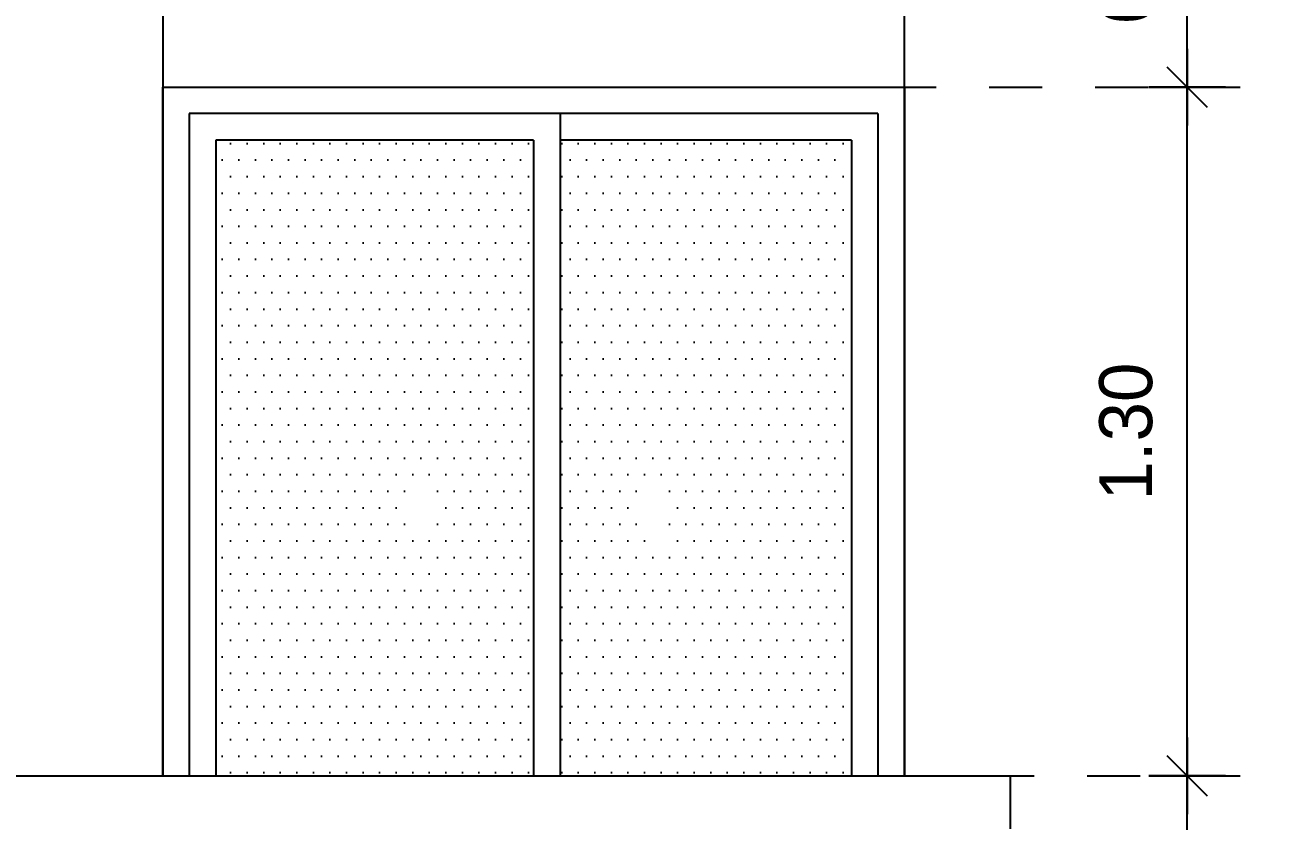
# Model space of a CAD drawing. Extents: x 185 to 567, y -69 to 170.
# Drawn here: x 490.9 to 493.252, y -41.521 to -40.018 of the extents above; entities that cross this region are included whole.
import ezdxf

# ---------------------------------------------------------------- set-up
doc = ezdxf.new("R2010")
doc.units = 0
doc.header["$LTSCALE"] = 0.25
doc.header["$MEASUREMENT"] = 0
doc.header["$PDMODE"] = 35
doc.header["$PDSIZE"] = -1
doc.linetypes.add('DOT2', pattern=[0.125, 0, -0.125])
doc.layers.get('0').update_dxf_attribs({"linetype": 'CONTINUOUS'})
doc.layers.get('Defpoints').update_dxf_attribs({"linetype": 'CONTINUOUS'})
for name, color, linetype in [('A-ELV 6', 71, 'CONTINUOUS'), ('A-IDM', 221, 'CONTINUOUS'), ('A-WIN', 3, 'CONTINUOUS'), ('A-WIN HAT', 125, 'CONTINUOUS')]:
    doc.layers.add(name, color=color, linetype=linetype)
doc.styles.add('XARAB', font='xarab.shx')
doc.dimstyles.new('DIM50', dxfattribs={"dimtxt": 0.1, "dimasz": 0.06, "dimexe": 0.1, "dimexo": 0, "dimgap": 0.05, "dimtad": 1, "dimzin": 3, "dimdsep": 46, "dimtxsty": 'XARAB', "dimblk": 'DTICK', "dimcen": 0.09, "dimclrd": 256, "dimclre": 5, "dimclrt": 3, "dimadec": 0, "dimazin": 3, "dimtfac": 1, "dimtix": 1, "dimtmove": 2, "dimatfit": 0, "dimldrblk": 'DTICK', "dimfxl": 0.15, "dimtolj": 1, "dimtzin": 3, "dimlwd": -3, "dimlwe": -3, "dimarcsym": 0})

# ---------------------------------------------------------------- blocks, each defined once
blk = doc.blocks.new('DTICK')
for p, q in [((0, 1.207), (0, -1.207)), ((-1.207, 0), (1.207, 0))]:
    blk.add_line(p, q)
at = {"color": 3}
blk.add_line((-0.629, -0.629), (0.629, 0.629), dxfattribs=at)
blk = doc.blocks.new('*D1618')
at = {"layer": 'A-IDM', "color": 5, "linetype": 'DOT2', "lineweight": -3, "transparency": 16777216}
for p, q in [((492.7047, -41.4356), (493.1934, -41.4356)), ((493.2517, -42.0856), (492.9934, -42.0856))]:
    blk.add_line(p, q, dxfattribs=at)
at = {"layer": 'A-IDM', "lineweight": -3, "transparency": 16777216}
blk.add_line((493.0934, -42.0256), (493.0934, -41.4956), dxfattribs=at)
at = {"layer": 'Defpoints', "color": 0, "transparency": 16777216}
for p in [(492.7047, -41.4356, 0), (493.0934, -41.4356), (493.2517, -42.0856, 0)]:
    blk.add_point(p, dxfattribs=at)
at = {"layer": 'A-IDM', "lineweight": -3, "transparency": 16777216, "xscale": 0.06, "yscale": 0.06, "zscale": 0.06}
for p, rotation in [((493.0934, -41.4356), 90), ((493.0934, -42.0856), 270)]:
    blk.add_blockref('DTICK', p, dxfattribs=dict(at, rotation=rotation))
at = {"layer": 'A-IDM', "color": 3, "transparency": 16777216, "insert": (492.9779, -41.7606), "char_height": 0.1, "attachment_point": 5, "rotation": 90, "style": 'XARAB'}
blk.add_mtext('\\A1;0.65', dxfattribs=at)
blk = doc.blocks.new('*D1619')
at = {"layer": 'A-IDM', "color": 5, "linetype": 'DOT2', "lineweight": -3, "transparency": 16777216}
for p, q in [((492.5197, -40.1356), (493.1934, -40.1356)), ((492.7047, -41.4356), (493.1934, -41.4356))]:
    blk.add_line(p, q, dxfattribs=at)
at = {"layer": 'A-IDM', "lineweight": -3, "transparency": 16777216}
blk.add_line((493.0934, -41.3756), (493.0934, -40.1956), dxfattribs=at)
at = {"layer": 'Defpoints', "color": 0, "transparency": 16777216}
for p in [(492.5197, -40.1356, 0), (493.0934, -40.1356), (492.7047, -41.4356, 0)]:
    blk.add_point(p, dxfattribs=at)
at = {"layer": 'A-IDM', "lineweight": -3, "transparency": 16777216, "xscale": 0.06, "yscale": 0.06, "zscale": 0.06}
for p, rotation in [((493.0934, -40.1356), 90), ((493.0934, -41.4356), 270)]:
    blk.add_blockref('DTICK', p, dxfattribs=dict(at, rotation=rotation))
at = {"layer": 'A-IDM', "color": 3, "transparency": 16777216, "insert": (492.978, -40.7856), "char_height": 0.1, "attachment_point": 5, "rotation": 90, "style": 'XARAB'}
blk.add_mtext('\\A1;1.30', dxfattribs=at)
blk = doc.blocks.new('*D1620')
at = {"layer": 'A-IDM', "color": 5, "linetype": 'DOT2', "lineweight": -3, "transparency": 16777216}
for p, q in [((492.7047, -39.6356), (493.1934, -39.6356)), ((492.5197, -40.1356), (493.1934, -40.1356))]:
    blk.add_line(p, q, dxfattribs=at)
at = {"layer": 'A-IDM', "lineweight": -3, "transparency": 16777216}
blk.add_line((493.0934, -40.0756), (493.0934, -39.6956), dxfattribs=at)
at = {"layer": 'Defpoints', "color": 0, "transparency": 16777216}
for p in [(492.7047, -39.6356, 0), (493.0934, -39.6356), (492.5197, -40.1356, 0)]:
    blk.add_point(p, dxfattribs=at)
at = {"layer": 'A-IDM', "lineweight": -3, "transparency": 16777216, "xscale": 0.06, "yscale": 0.06, "zscale": 0.06}
for p, rotation in [((493.0934, -39.6356), 90), ((493.0934, -40.1356), 270)]:
    blk.add_blockref('DTICK', p, dxfattribs=dict(at, rotation=rotation))
at = {"layer": 'A-IDM', "color": 3, "transparency": 16777216, "insert": (492.9794, -39.8856), "char_height": 0.1, "attachment_point": 5, "rotation": 90, "style": 'XARAB'}
blk.add_mtext('\\A1;0.50', dxfattribs=at)

msp = doc.modelspace()

# ---------------------------------------------------------------- hatches: boundary and pattern name
at = {"layer": 'A-WIN HAT'}
h = msp.add_hatch(dxfattribs=at)
h.set_pattern_fill('DOTS', color=256, scale=0.5, style=0)
h.set_pattern_definition([(180, (492.45978, -42.085556), (-0.015625, 0.03125), [0, -0.03125])])
h.paths.add_polyline_path([(491.2598, -40.2356), (491.8598, -40.2356), (491.8598, -41.4356), (491.2598, -41.4356)])
h.paths.add_polyline_path([(491.6174, -40.8654), (491.6174, -41.0035), (491.6865, -40.9344)], flags=16)
h.paths.add_polyline_path([(491.9098, -40.2356), (492.4598, -40.2356), (492.4598, -41.4356), (491.9098, -41.4356)])
h.paths.add_polyline_path([(492.1022, -40.8654), (492.0331, -40.9344), (492.1022, -41.0035)], flags=16)
h.paths.add_polyline_path([(491.2598, -41.5356), (491.8598, -41.5356), (491.8598, -42.0856), (491.2598, -42.0856)])
h.paths.add_polyline_path([(491.9098, -41.5356), (492.4598, -41.5356), (492.4598, -42.0856), (491.9098, -42.0856)])

# ---------------------------------------------------------------- linework, layer by layer
at = {"layer": 'A-ELV 6'}
for p in [(489.0398, -41.4356, 0), (492.7598, -41.5356, 0), (492.7598, -41.5356, 0)]:
    msp.add_line(p, (492.7598, -41.4356, 0), dxfattribs=at)
at = {"layer": 'A-ELV 6', "elevation": 0}
msp.add_lwpolyline([(492.5598, -41.4356), (492.5598, -39.6357), (491.1598, -39.6357), (491.1598, -41.4356)], dxfattribs=at)
at = {"layer": 'A-WIN'}
for p, q in [((491.1598, -40.1356, 0), (492.5598, -40.1356, 0)), ((491.1598, -41.4356, 0), (491.1598, -40.1356, 0)), ((491.1598, -40.1356, 0), (491.1598, -41.4356, 0)), ((492.5598, -41.4356, 0), (492.5598, -40.1356, 0)), ((492.5598, -40.1356, 0), (492.5598, -41.4356, 0)), ((492.5098, -40.1856, 0), (491.2098, -40.1856, 0)), ((491.2098, -40.1856, 0), (491.2098, -41.4356, 0)), ((491.9098, -40.1856, 0), (491.9098, -41.4356, 0)), ((492.5098, -40.1856, 0), (492.5098, -41.4356, 0)), ((491.8598, -40.2356, 0), (491.2598, -40.2356, 0)), ((491.2598, -40.2356, 0), (491.2598, -41.4356, 0)), ((491.8598, -40.2356, 0), (491.8598, -41.4356, 0)), ((492.4598, -40.2356, 0), (491.9098, -40.2356, 0)), ((492.4598, -40.2356, 0), (492.4598, -41.4356, 0))]:
    msp.add_line(p, q, dxfattribs=at)

# ---------------------------------------------------------------- dimensions: what is measured, and where the dimension line sits
at = {"layer": 'A-IDM'}
for base, p1, p2, picture, middle in [((493.0934, -39.6356, 0), (492.5197, -40.1356, 0), (492.7047, -39.6356, 0), '*D1620', (492.9794, -39.8856, 0)), ((493.0934, -40.1356, 0), (492.7047, -41.4356, 0), (492.5197, -40.1356, 0), '*D1619', (492.978, -40.7856, 0)), ((493.0934, -41.4356, 0), (493.2517, -42.0856, 0), (492.7047, -41.4356, 0), '*D1618', (492.9779, -41.7606, 0))]:
    dim = msp.add_linear_dim(base=base, p1=p1, p2=p2, angle=90, dimstyle='DIM50', override={"dimfxl": 0.15}, dxfattribs=at)
    dim.commit()
    dim.dimension.update_dxf_attribs({"geometry": picture, "text_midpoint": middle})

doc.saveas('drawing.dxf')
